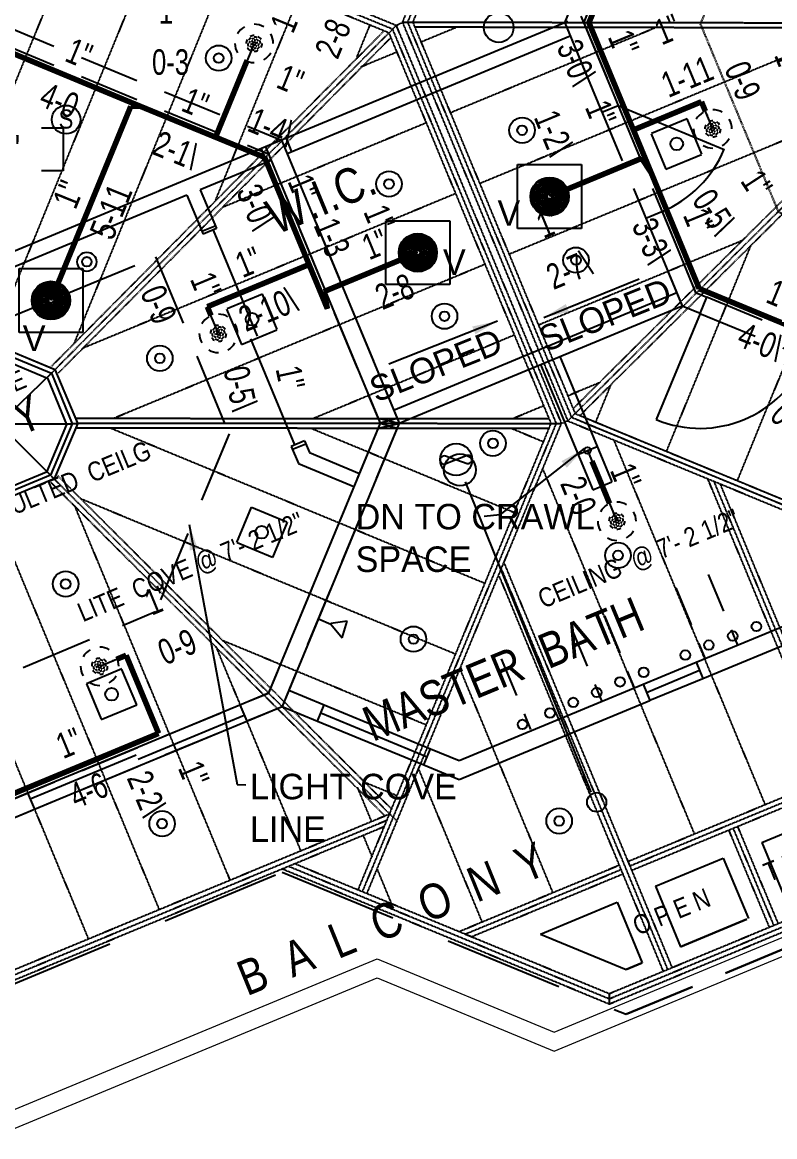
# Model space of a CAD drawing. Extents: x -16 to 10076, y -1 to 10000.
# Drawn here: x 2323.1 to 2558.8, y 604.2 to 953.4 of the extents above; entities that cross this region are included whole.
import ezdxf
from ezdxf.enums import TextEntityAlignment as Align

# ---------------------------------------------------------------- set-up
doc = ezdxf.new("R2010")
doc.units = 0
doc.header["$MEASUREMENT"] = 0
doc.linetypes.add('HIDDEN', pattern=[0.375, 0.25, -0.125])
doc.linetypes.add('HIDDEN2', pattern=[0.1875, 0.125, -0.0625])
for name, color, linetype in [('BALCONY', 9, 'Continuous'), ('CABINETS', 30, 'HIDDEN'), ('DMNS', 1, 'Continuous'), ('DOORS', 3, 'Continuous'), ('ELEC', 5, 'Continuous'), ('HVAC', 5, 'Continuous'), ('LITE COVE-g', 7, 'HIDDEN'), ('PLUMBING', 5, 'Continuous'), ('ROOF BEAMS', 251, 'HIDDEN'), ('ROOF FRAMING', 4, 'HIDDEN2'), ('ROOFLINE', 252, 'HIDDEN'), ('SKYLITES', 3, 'Continuous'), ('SPRKDATA', 2, 'Continuous'), ('SPRKDATC', 2, 'Continuous'), ('SPRKVIEW', 1, 'Continuous'), ('SPRNKS', 1, 'Continuous'), ('TEXT', 1, 'Continuous'), ('TEXT-arch', 1, 'Continuous'), ('WALLS', 3, 'Continuous'), ('WINDOWS', 5, 'Continuous')]:
    doc.layers.add(name, color=color, linetype=linetype)
for name, color, linetype, plot in [('GJ LAYOUT', 6, 'Continuous', False), ('SL02', 3, 'Continuous', False), ('SPRKDAT2', 2, 'Continuous', False)]:
    doc.layers.add(name, color=color, linetype=linetype, plot=plot)
doc.styles.add('ARCHENT', font='technical.ttf', dxfattribs={"height": 6})
doc.styles.add('ARCHENTLTD', font='technical.ttf', dxfattribs={"height": 6})
doc.styles.add('HCAD', font='HCAD.SHX', dxfattribs={"width": 0.8, "height": 8})
doc.styles.add('PIPESIZE', font='hcad.shx', dxfattribs={"width": 0.8})
doc.styles.get("Standard").update_dxf_attribs({"font": 'hcad.shx', "height": 8})
doc.dimstyles.new('DEFAULT', dxfattribs={"dimtxt": 8, "dimasz": 8, "dimexe": 8, "dimexo": 8, "dimgap": 1, "dimtad": 0, "dimdec": 1, "dimrnd": 0.5, "dimzin": 7, "dimdsep": 46, "dimlunit": 4, "dimtxsty": 'Standard', "dimcen": 0, "dimclrd": 256, "dimclre": 256, "dimclrt": 256, "dimadec": 0, "dimazin": 0, "dimtfac": 1, "dimtdec": 4, "dimtofl": 0, "dimtmove": 2, "dimatfit": 3, "dimfxl": 1, "dimtolj": 1, "dimtzin": 0, "dimarcsym": 0})

# ---------------------------------------------------------------- blocks, each defined once
blk = doc.blocks.new('HEAD7')
at = {"layer": 'SPRNKS', "color": 0}
for radius in [6, 5.75, 5.25, 4.75, 4.25, 3.75, 3.5, 3, 2.5, 2, 1.5, 1.25, 0.75]:
    blk.add_circle((0, 0), radius, dxfattribs=at)
blk = doc.blocks.new('TYPDROP')
at = {"color": 120}
for p, q in [((0, 1), (1, 1)), ((0, 0), (0, 1)), ((1, 1), (1, 0)), ((1, 0), (0, 0))]:
    blk.add_line(p, q, dxfattribs=at)
at = {"color": 120, "width": 0.8, "flags": 1}
blk.add_attdef('DROP_LENGTH', text='', height=0.04, dxfattribs=at).set_placement((0.5, 0), align=Align.CENTER)
blk = doc.blocks.new('HEAD3')
at = {"layer": 'SPRNKS', "color": 0}
blk.add_circle((0, 0), 0.5, dxfattribs=at)
for radius, start, end in [(6, 120, 150), (6, 60, 90), (6, 180, 210), (2.5, 150, 180), (2, 180, 210), (2, 120, 150), (1.5, 150, 180), (2.5, 90, 120), (1, 180, 210), (1, 120, 150), (1.5, 90, 120), (2, 60, 90), (1, 60, 90), (1.5, 30, 60), (1, 0, 30), (2.5, 30, 60), (1.5, 330, 0), (2, 0, 30), (2.5, 330, 0), (6, 0, 30), (2.5, 210, 240), (1.5, 210, 240), (2, 240, 270), (1, 240, 270), (1.5, 270, 300), (2.5, 270, 300), (1, 300, 330), (2, 300, 330), (6, 300, 330), (6, 240, 270)]:
    blk.add_arc((0, 0), radius, start, end, dxfattribs=at)
blk = doc.blocks.new('PIPEX')
at = {"color": 0}
blk.add_point((0, 0), dxfattribs=at)
at = {"layer": 'SPRKDATA', "color": 0, "width": 0.8}
for tag, style, p in [('DIA', 'PIPESIZE', (0, 3.6)), ('LENGTH', 'HCAD', (0, -10.8))]:
    blk.add_attdef(tag, text='', height=8, dxfattribs=dict(at, style=style)).set_placement(p, align=Align.CENTER)
at = {"layer": 'SPRKDATA', "color": 0, "style": 'HCAD', "width": 0.8, "flags": 1}
blk.add_attdef('HANDLE', (-16.2, -21.6), '', height=7.2, dxfattribs=at)
blk = doc.blocks.new('AFF')
at = {"layer": 'DMNS'}
for p, q in [((-15.43, 6.71), (-22.18, 6.71)), ((-22.18, 6.71), (-22.18, -6.79)), ((16.07, 6.71), (22.82, 6.71)), ((22.82, 6.71), (22.82, -6.79)), ((-22.18, -6.79), (-15.43, -6.79)), ((22.82, -6.79), (16.07, -6.79))]:
    blk.add_line(p, q, dxfattribs=at)
at = {"layer": 'DMNS', "width": 0.75}
blk.add_attdef('AFF', text='', height=9, dxfattribs=at).set_placement((0.32, -4.54), align=Align.CENTER)

msp = doc.modelspace()

# ---------------------------------------------------------------- linework, layer by layer
at = {"layer": 'BALCONY', "lineweight": 20, "ltscale": 75}
for p, q in [((2489.65414, 636.99452), (2630.73688, 695.50126)), ((2489.65749, 631.04173), (2634.94903, 691.29385))]:
    msp.add_line(p, q, dxfattribs=at)
at = {"layer": 'BALCONY', "lineweight": 20, "ltscale": 50}
for p, q in [((2311.26982, 608.88905), (2434.20809, 659.91464)), ((2434.20809, 659.91464), (2489.65414, 636.99452)), ((2434.21234, 653.96149), (2489.65749, 631.04173))]:
    msp.add_line(p, q, dxfattribs=at)
at = {"layer": 'BALCONY', "color": 3, "linetype": 'ByBlock', "lineweight": 20, "ltscale": 50}
msp.add_line((2314.38805, 604.22835), (2434.21234, 653.96149), dxfattribs=at)
at = {"layer": 'CABINETS', "ltscale": 50}
for p, q in [((2537.92106, 780.40895), (2547.1213, 758.24241)), ((2527.77553, 776.16541), (2536.97577, 753.99886)), ((2505.42836, 767.40076), (2514.79194, 744.84068)), ((2495.26727, 763.1974), (2504.63084, 740.63732)), ((2473.10072, 753.99716), (2482.30096, 731.83062))]:
    msp.add_line(p, q, dxfattribs=at)
at = {"layer": 'DOORS', "ltscale": 50}
for p, q in [((2509.71442, 927.3622), (2542.98206, 913.60486)), ((2535.385, 862.19179), (2521.6609, 828.91043))]:
    msp.add_line(p, q, dxfattribs=at)
at = {"layer": 'DOORS', "ltscale": 150}
for p, q in [((2382.84543, 888.32962), (2396.66689, 855.01523)), ((2394.54244, 854.28034), (2408.3639, 820.96595))]:
    msp.add_line(p, q, dxfattribs=at)
at = {"layer": 'DOORS', "ltscale": 75}
for p, q in [((2324.77699, 711.93936), (2391.2857, 739.51818)), ((2359.34135, 722.50865), (2392.61726, 736.307)), ((2360.1657, 720.64688), (2393.4143, 734.44673)), ((2325.53377, 710.11368), (2358.76656, 723.89415)), ((2326.88607, 706.85785), (2360.13711, 720.65871))]:
    msp.add_line(p, q, dxfattribs=at)
for centre, radius, start, end in [((2509.71442, 927.3622), 35.97982, 292.4744608, 337.5331814), ((2535.385, 862.19179), 36, 247.5904225, 337.5409195)]:
    msp.add_arc(centre, radius, start, end, dxfattribs=at)
at = {"layer": 'ELEC', "ltscale": 50}
for p, q in [((2531.32276, 923.15532), (2520.24082, 918.552)), ((2535.92608, 912.07337), (2531.32276, 923.15532)), ((2520.12265, 918.51311), (2524.72597, 907.43117)), ((2524.72597, 907.43117), (2535.80791, 912.03448)), ((2398.30627, 868.19673), (2387.22433, 863.59341)), ((2402.90959, 857.11479), (2398.30627, 868.19673)), ((2387.10616, 863.55452), (2391.70948, 852.47258)), ((2391.70948, 852.47258), (2402.79142, 857.0759)), ((2390.25196, 790.36963), (2394.84493, 801.45587)), ((2394.84493, 801.45587), (2405.93117, 796.86289)), ((2406.04937, 796.82411), (2401.45639, 785.73787)), ((2401.45639, 785.73787), (2390.37016, 790.33085)), ((2354.28627, 750.77977), (2343.20387, 746.17756)), ((2358.92736, 739.57919), (2354.32515, 750.6616)), ((2343.20387, 746.17756), (2347.80608, 735.09515)), ((2347.84496, 734.97698), (2358.92736, 739.57919))]:
    msp.add_line(p, q, dxfattribs=at)
at = {"layer": 'ELEC', "ltscale": 7.5}
for centre in [(2384.62487, 942.18933), (2479.65662, 919.57657), (2437.95763, 902.75928), (2496.52679, 878.88556), (2455.35781, 861.31062), (2366.18203, 848.12249), (2470.52571, 821.49814), (2509.71101, 786.36854), (2336.67948, 777.41412), (2445.63531, 760.13641), (2366.89071, 702.30154), (2491.26533, 703.1725)]:
    msp.add_circle(centre, 4, dxfattribs=at)
at = {"layer": 'ELEC'}
for centre, radius in [((2384.62487, 942.18933), 1.5), ((2479.65662, 919.57657), 1.5), ((2528.09405, 915.32219), 1.98), ((2437.95763, 902.75928), 1.5), ((2496.52679, 878.88556), 1.5), ((2343.31789, 878.37238, -1.9992), 1.5), ((2455.35781, 861.31062), 1.5), ((2395.07756, 860.3636), 1.98), ((2366.18203, 848.12249), 1.5), ((2470.52571, 821.49814), 1.5), ((2398.08095, 793.62575), 1.98), ((2509.71101, 786.36854), 1.5), ((2336.67948, 777.41412), 1.5), ((2553.05518, 764.09908), 1.5), ((2445.63531, 760.13641), 1.5), ((2545.64029, 761.09584), 1.5), ((2538.14842, 758.27826), 1.5), ((2530.78681, 755.14653), 1.5), ((2517.74333, 749.73743), 1.5), ((2510.32589, 746.74032), 1.5), ((2351.06561, 742.87837), 1.98), ((2503.03875, 743.42907), 1.5), ((2495.6746, 740.30346), 1.5), ((2488.38745, 736.99221), 1.5), ((2479.77128, 733.40578), 1.5), ((2366.89071, 702.30154), 1.5), ((2491.27226, 703.15578), 1.5)]:
    msp.add_circle(centre, radius, dxfattribs=at)
at = {"layer": 'ELEC', "ltscale": 0.75}
msp.add_circle((2336.8118, 922.90319), 4.47927, dxfattribs=at)
at = {"layer": 'ELEC', "ltscale": 50}
msp.add_circle((2343.31789, 878.37238), 3, dxfattribs=at)
at = {"layer": 'GJ LAYOUT'}
msp.add_circle((2500.16532, 819.2375), 1, dxfattribs=at)
at = {"layer": 'HVAC', "ltscale": 50}
for p, q in [((2455.63864, 817.55455), (2462.48305, 815.13507)), ((2462.4332, 817.67732), (2455.75547, 815.02428)), ((2501.34184, 712.20687), (2461.95652, 809.45635))]:
    msp.add_line(p, q, dxfattribs=at)
msp.add_circle((2472.32466, 951.79022), 4.66014, dxfattribs=at)
at = {"layer": 'HVAC', "ltscale": 175}
msp.add_circle((2458.99632, 816.3898, -2), 5, dxfattribs=at)
at = {"layer": 'HVAC', "linetype": 'Continuous', "ltscale": 175}
for centre, radius in [((2460.18654, 813.16434, -2), 5), ((2503.02931, 709.04017, -0.70477), 3)]:
    msp.add_circle(centre, radius, dxfattribs=at)
at = {"layer": 'HVAC', "ltscale": 50}
for centre, start, end in [((2455.28815, 816.26997), 73.8042631, 293.6398425), ((2462.68762, 816.42566), 261.380697, 100.9583941)]:
    msp.add_arc(centre, 1.29451, start, end, dxfattribs=at)
at = {"layer": 'LITE COVE-g', "ltscale": 90}
for p, q in [((2244.04155, 829.80666), (2364.81858, 879.93523)), ((2364.81858, 879.93523), (2387.84586, 824.45456)), ((2387.84586, 824.45456), (2364.83288, 768.78388)), ((2266.94604, 774.62183), (2323.3991, 751.28543)), ((2323.3991, 751.28543), (2364.83288, 768.78388))]:
    msp.add_line(p, q, dxfattribs=at)
at = {"layer": 'LITE COVE-g'}
msp.add_lwpolyline([(2618.74408, 869.69389), (2677.56585, 894.1079), (2701.90324, 952.97666), (2677.48031, 1011.80711), (2618.83699, 1036.03962), (2559.7446, 1011.67923), (2535.47592, 952.87776), (2559.89237, 894.03437)], close=True, dxfattribs=at)
at = {"layer": 'PLUMBING', "ltscale": 75}
for p, q in [((2415.84603, 766.46795), (2419.70543, 764.84795)), ((2424.88243, 765.71669), (2419.70525, 764.99166)), ((2419.70543, 764.84795), (2423.30668, 760.54128)), ((2423.30668, 760.54128), (2424.88243, 765.71669))]:
    msp.add_line(p, q, dxfattribs=at)
at = {"layer": 'ROOF BEAMS', "ltscale": 75}
for p, q in [((2492.99533, 953.2869), (2529.67486, 1041.96216)), ((2498.97028, 953.27648), (2534.71952, 1039.91178)), ((2492.99533, 953.2869), (2529.91676, 864.29647)), ((2498.97028, 953.27648), (2534.12743, 868.48301)), ((2315.61852, 953.13111), (2404.34109, 916.45717)), ((2315.6239, 947.17753), (2400.13415, 912.24478)), ((2404.33993, 916.45783), (2441.13334, 827.7715)), ((2399.25977, 914.35022), (2435.18038, 827.76768)), ((2537.50718, 867.34024), (2618.55114, 833.83852)), ((2535.38219, 862.19968), (2618.55107, 827.81957)), ((2315.76479, 848.23557), (2330.97247, 841.941)), ((2330.97247, 841.941), (2336.98156, 827.37867)), ((2435.18083, 827.76876), (2400.25378, 743.27508)), ((2441.13379, 827.77258), (2404.46628, 739.06849)), ((2336.98156, 827.37867), (2330.67817, 812.47025)), ((2330.67817, 812.47025), (2315.78455, 806.28924)), ((2315.83208, 708.23926), (2400.25625, 743.247)), ((2315.83497, 702.28635), (2404.46928, 739.03989))]:
    msp.add_line(p, q, dxfattribs=at)
at = {"layer": 'ROOF FRAMING'}
for p, q in [((2442.18787, 953.3755), (2503.04039, 1100.58374)), ((2443.80981, 953.37267), (2504.42661, 1100.0107)), ((2445.43175, 953.36984), (2505.81284, 1099.43765)), ((2284.65614, 1013.54039), (2437.98494, 950.16113)), ((2286.62824, 1014.34831), (2439.12613, 951.31251)), ((2288.60034, 1015.15622), (2440.26732, 952.46389)), ((2317.17067, 925.27536), (2343.34379, 989.27318)), ((2317.2504, 862.06818), (2365.52361, 980.10455)), ((2339.41789, 852.86942), (2387.70343, 970.93592)), ((2383.66709, 897.66424), (2409.88325, 961.76729)), ((2440.26732, 952.46389), (2442.18787, 953.3755)), ((2442.18787, 953.3755), (2493.94638, 828.53217)), ((2445.43175, 953.36984), (2442.18787, 953.3755)), ((2443.80981, 953.37267), (2495.09945, 829.67863)), ((2445.43175, 953.36984), (2496.24991, 830.82249)), ((2594.29717, 953.11026), (2445.43175, 953.36984)), ((2332.30079, 845.66455), (2436.48084, 950.78286)), ((2333.36619, 844.60866), (2437.98494, 950.16113)), ((2427.91629, 942.45907), (2432.06307, 952.59866)), ((2488.79484, 827.72146), (2437.9779, 950.15403)), ((2437.98494, 950.16113), (2440.26732, 952.46389)), ((2490.4195, 827.72006), (2439.12261, 951.30896)), ((2492.02744, 827.75892), (2440.26732, 952.46389)), ((2594.93223, 951.60915), (2446.05422, 951.86875)), ((2447.96177, 947.26873), (2458.99335, 951.84619)), ((2457.15503, 925.09929), (2521.3524, 951.73745)), ((2466.34829, 902.92985), (2583.46117, 951.52487)), ((2334.43159, 843.55276), (2438.5988, 948.65811)), ((2429.18988, 939.47949), (2440.46638, 944.15858)), ((2601.05329, 937.1407), (2495.63057, 832.32196)), ((2601.6832, 935.65175), (2496.24991, 830.82249)), ((2603.18532, 935.03001), (2497.7552, 830.20391)), ((2475.54156, 880.76042), (2593.63051, 929.76044)), ((2595.00216, 926.89373), (2546.98457, 809.76945)), ((2385.69377, 895.44703), (2449.6668, 921.99211)), ((2342.19765, 851.41458), (2458.86723, 899.82565)), ((2484.73482, 858.59098), (2548.77845, 885.16535)), ((2551.21485, 883.35728), (2524.7783, 818.87338)), ((2351.61885, 829.33972), (2468.06766, 877.65918)), ((2414.11011, 829.28584), (2477.26808, 855.49272)), ((2333.36635, 844.60859), (2332.2173, 843.46078)), ((2493.93596, 836.42481), (2504.03914, 840.61704)), ((2507.37771, 839.69928), (2502.65457, 828.17862)), ((2476.60138, 829.23197), (2486.46851, 833.32625)), ((2340.36823, 827.64033), (2338.74264, 827.64736)), ((2339.82159, 829.34989), (2488.17203, 829.222)), ((2340.45642, 827.84934), (2488.79484, 827.72146)), ((2428.31066, 681.60013), (2488.76533, 827.72148)), ((2429.69688, 681.02708), (2490.38806, 827.72009)), ((2431.0831, 680.45403), (2492.0108, 827.71869)), ((2488.76533, 827.72148), (2492.0108, 827.71869)), ((2492.02744, 827.75892), (2493.93849, 828.55122)), ((2496.25251, 830.82508), (2493.94638, 828.53217)), ((2493.94638, 828.53217), (2641.27322, 767.63063)), ((2495.09945, 829.67863), (2641.84478, 769.01747)), ((2496.25251, 830.82508), (2642.41635, 770.4043)), ((2496.60213, 829.05745), (2618.54934, 778.64727)), ((2497.7552, 830.20391), (2601.71052, 787.23116)), ((2339.82244, 826.34989), (2488.14496, 826.22202)), ((2350.62458, 826.34057), (2468.05769, 777.64523)), ((2413.41192, 826.28644), (2477.25062, 799.8148)), ((2476.19927, 826.23232), (2486.44356, 821.98437)), ((2508.41448, 822.33975), (2555.75234, 708.2865)), ((2333.05811, 810.35082), (2331.91575, 811.50078)), ((2333.05795, 810.35088), (2438.15711, 705.3994)), ((2334.11786, 811.41229), (2438.77773, 706.89947)), ((2486.21485, 813.21921), (2533.58303, 699.09293)), ((2537.77072, 810.30453), (2590.32789, 683.67615)), ((2331.99803, 809.28948), (2436.6573, 704.77727)), ((2539.6752, 809.62893), (2591.7133, 684.25116)), ((2541.68488, 808.69984), (2593.09871, 684.82618)), ((2341.3251, 804.21518), (2458.86475, 755.47565)), ((2339.44307, 801.87942), (2388.10869, 684.62715)), ((2317.29113, 792.644), (2365.94214, 675.42691)), ((2474.05375, 783.82535), (2526.5991, 657.22548)), ((2472.43227, 779.90617), (2523.82828, 656.07545)), ((2473.24301, 781.86576), (2525.21369, 656.65046)), ((2383.71828, 757.81224), (2410.27523, 693.82738)), ((2385.81937, 759.78343), (2449.67182, 733.30608)), ((2460.27117, 750.51231), (2489.2444, 680.70579)), ((2317.32154, 729.96364), (2343.7756, 666.22668)), ((2447.29933, 719.15885), (2467.07509, 671.51222)), ((2512.7993, 690.47396), (2576.53605, 716.90546)), ((2427.99349, 713.74506), (2432.44177, 703.02762)), ((2430.31364, 715.35168), (2440.47888, 711.13651)), ((2513.37431, 689.08855), (2577.11106, 715.52005)), ((2513.94933, 687.70314), (2577.68608, 714.13464)), ((2315.85809, 654.63888), (2438.15684, 705.39967)), ((2438.15711, 705.3994), (2440.45455, 703.10519)), ((2315.85887, 653.01576), (2437.34607, 703.43908)), ((2315.85966, 651.39201), (2436.53484, 701.47831)), ((2429.81086, 698.68752), (2432.59998, 691.96759)), ((2557.1356, 669.89967), (2544.43338, 700.34126)), ((2558.52101, 670.47468), (2545.8177, 700.91889)), ((2559.90642, 671.0497), (2547.20202, 701.49652)), ((2506.97585, 649.08084), (2610.04529, 691.85987)), ((2404.51776, 688.18961), (2506.97816, 645.83366)), ((2406.47701, 689.00279), (2506.97701, 647.45725)), ((2408.43625, 689.81598), (2506.97585, 649.08084)), ((2434.22587, 688.05024), (2438.68258, 677.3125)), ((2459.90572, 668.53909), (2510.02811, 689.32475)), ((2461.86671, 667.72844), (2510.60315, 687.93935)), ((2506.97701, 647.45725), (2611.19502, 690.71299)), ((2506.97816, 645.83366), (2612.34475, 689.56612)), ((2463.82769, 666.91779), (2511.17816, 686.55394)), ((2506.97585, 649.08084), (2506.97816, 645.83366))]:
    msp.add_line(p, q, dxfattribs=at)
at = {"layer": 'ROOFLINE', "linetype": 'HIDDEN', "ltscale": 150}
for p, q in [((2554.70726, 696.44925), (2575.93832, 705.2949)), ((2521.43624, 682.70016), (2542.68176, 691.51064)), ((2315.85131, 650.29679), (2404.52134, 687.09933)), ((2404.52134, 687.09933), (2512.21894, 642.57838)), ((2485.37104, 667.74399), (2509.42787, 677.72031)), ((2485.37104, 667.74399), (2512.21601, 656.64659))]:
    msp.add_line(p, q, dxfattribs=at)
at = {"layer": 'ROOFLINE', "color": 7, "linetype": 'HIDDEN', "ltscale": 90}
for p, q in [((2554.70794, 696.44954), (2562.55622, 677.54032)), ((2542.68176, 691.51064), (2550.54935, 672.55684)), ((2521.43693, 682.70044), (2529.30648, 663.73997)), ((2509.42787, 677.72031), (2517.2996, 658.75653))]:
    msp.add_line(p, q, dxfattribs=at)
at = {"layer": 'ROOFLINE', "linetype": 'HIDDEN', "lineweight": 30, "ltscale": 90}
for p, q in [((2512.21894, 642.57838), (2610.95691, 683.55962)), ((2529.30648, 663.73997), (2550.54935, 672.55684)), ((2512.21601, 656.64659), (2517.2996, 658.75653))]:
    msp.add_line(p, q, dxfattribs=at)
at = {"layer": 'SKYLITES', "linetype": 'Continuous', "ltscale": 75}
for p, q in [((2315.76307, 851.89471), (2333.36619, 844.60866)), ((2315.76399, 850.27092), (2332.2173, 843.46078)), ((2332.2173, 843.46078), (2338.74264, 827.64736)), ((2340.45642, 827.84934), (2333.36619, 844.60866)), ((2338.74264, 827.64736), (2331.91575, 811.50078)), ((2340.45642, 827.84934), (2333.05795, 810.35088)), ((2331.91575, 811.50078), (2315.78541, 804.80651)), ((2333.05795, 810.35088), (2315.78601, 803.18284))]:
    msp.add_line(p, q, dxfattribs=at)
at = {"layer": 'SKYLITES', "linetype": 'HIDDEN', "ltscale": 75}
for p, q in [((2315.76587, 851.88683), (2333.36899, 844.60078)), ((2340.45922, 827.84146), (2333.36899, 844.60078)), ((2340.45922, 827.84146), (2333.06075, 810.343)), ((2333.06075, 810.343), (2315.78882, 803.17496))]:
    msp.add_line(p, q, dxfattribs=at)
at = {"layer": 'SKYLITES', "linetype": 'Continuous', "ltscale": 150}
for p, q in [((2299.7501, 843.62498), (2331.91575, 811.50078)), ((2315.77466, 827.62106), (2332.2173, 843.46078)), ((2293.13484, 827.63912), (2338.74264, 827.64736))]:
    msp.add_line(p, q, dxfattribs=at)
at = {"layer": 'SPRKDAT2'}
for p, q in [((2500.59355, 953.27791), (2528.45475, 1020.79718)), ((2514.52713, 919.67847), (2500.59355, 953.27791)), ((2395.70648, 946.79346), (2383.63213, 917.40432)), ((2360.07519, 927.08254), (2315.62544, 945.5538)), ((2332.06927, 866.24994), (2357.0752, 927.07783)), ((2360.07519, 927.08254), (2357.0752, 927.07783)), ((2383.63213, 917.40432), (2360.07519, 927.08254)), ((2535.84015, 928.51691), (2514.52713, 919.67847)), ((2539.37136, 920.00676), (2535.84015, 928.51691)), ((2520.11264, 906.20957), (2514.52713, 919.67847)), ((2398.9868, 911.09595), (2383.63213, 917.40432)), ((2412.92056, 877.51021), (2398.9868, 911.09595)), ((2517.13014, 910.79106), (2488.26309, 898.81767)), ((2517.13014, 910.79106), (2520.11264, 906.20957)), ((2520.11264, 906.20957), (2535.15876, 869.92737)), ((2446.99658, 881.22777), (2417.53094, 869.00615)), ((2381.05707, 864.29095), (2412.92056, 877.51021)), ((2418.66704, 863.65897), (2412.92056, 877.51021)), ((2579.76082, 851.48657), (2535.15876, 869.92737)), ((2417.53094, 869.00615), (2418.66704, 863.65897)), ((2384.52016, 855.94498), (2381.05707, 864.29095)), ((2500.16532, 819.2375), (2509.36555, 797.07095)), ((2347.33319, 751.62366), (2355.62518, 755.06525)), ((2355.62518, 755.06525), (2365.78607, 730.58499)), ((2315.79532, 709.83559), (2365.78607, 730.58499))]:
    msp.add_line(p, q, dxfattribs=at)
at = {"layer": 'SPRKVIEW', "color": 2, "const_width": 1.75}
for points in [[(2500.59355, 953.27791), (2527.08156, 1017.46937)], [(2514.52713, 919.67847), (2500.59355, 953.27791)], [(2360.07519, 927.08254), (2315.62544, 945.5538)], [(2393.42635, 941.24359), (2383.63213, 917.40432)], [(2535.84015, 928.51691), (2514.52713, 919.67847)], [(2537.07182, 925.54861), (2535.84015, 928.51691)], [(2334.35058, 871.79932), (2357.0752, 927.07783)], [(2360.07519, 927.08254), (2357.0752, 927.07783)], [(2383.63213, 917.40432), (2360.07519, 927.08254)], [(2520.11264, 906.20957), (2514.52713, 919.67847)], [(2398.9868, 911.09595), (2383.63213, 917.40432)], [(2412.92056, 877.51021), (2398.9868, 911.09595)], [(2517.13014, 910.79106), (2493.80527, 901.11644)], [(2517.13014, 910.79106), (2520.11264, 906.20957)], [(2520.11264, 906.20957), (2535.15876, 869.92737)], [(2381.05707, 864.29095), (2412.92056, 877.51021)], [(2418.66704, 863.65897), (2412.92056, 877.51021)], [(2441.4544, 878.92901), (2417.53094, 869.00615)], [(2417.53094, 869.00615), (2418.66704, 863.65897)], [(2579.76082, 851.48657), (2535.15876, 869.92737)], [(2382.22062, 861.48683), (2381.05707, 864.29095)], [(2501.54535, 815.91251), (2507.0655, 802.61259)], [(2352.87483, 753.92372), (2355.62518, 755.06525)], [(2355.62518, 755.06525), (2365.78607, 730.58499)], [(2315.79532, 709.83559), (2365.78607, 730.58499)]]:
    msp.add_lwpolyline(points, dxfattribs=at)
at = {"layer": 'WALLS', "ltscale": 75}
for p, q in [((2493.93932, 953.63669), (2404.34291, 916.44952)), ((2494.75374, 949.04753), (2406.08667, 912.24621)), ((2404.34236, 916.4493), (2399.26307, 914.34114)), ((2399.26307, 914.34114), (2264.00247, 858.20115)), ((2401.00684, 910.13783), (2378.84035, 900.93761)), ((2374.68413, 899.21257), (2265.74455, 853.99714)), ((2383.88442, 888.76104), (2379.72819, 887.03599)), ((2535.385, 862.19179), (2537.48613, 867.27463)), ((2411.47543, 822.25738), (2407.3192, 820.53234)), ((2497.1636, 817.99163), (2503.16704, 820.48336)), ((2501.76372, 806.90836), (2507.76716, 809.40009)), ((2534.18639, 752.89395), (2591.45439, 776.64288)), ((2536.29478, 747.81412), (2595.58669, 772.40236)), ((2517.5912, 746.06567), (2534.18639, 752.89395)), ((2519.69006, 741.0088), (2536.30583, 747.78749)), ((2406.57018, 744.14347), (2417.65844, 739.55971)), ((2459.91208, 722.09254), (2517.55938, 745.99876)), ((2391.27662, 739.54006), (2400.25658, 743.2672)), ((2459.91541, 716.13974), (2519.6678, 740.91894)), ((2393.38334, 734.45954), (2404.469, 739.06065)), ((2404.469, 739.06065), (2415.55726, 734.47689)), ((2415.55714, 734.47662), (2417.65844, 739.55971)), ((2417.65844, 739.55971), (2450.92779, 725.80654)), ((2415.55726, 734.47689), (2448.82662, 720.72372)), ((2448.8265, 720.72345), (2450.92779, 725.80654)), ((2450.92779, 725.80654), (2459.91208, 722.09254)), ((2448.82662, 720.72372), (2459.91541, 716.13974)), ((2315.79643, 708.21197), (2324.77699, 711.93936)), ((2315.80048, 702.25873), (2326.88371, 706.85883))]:
    msp.add_line(p, q, dxfattribs=at)
at = {"layer": 'WALLS', "ltscale": 50}
for p, q in [((2498.09042, 955.35737), (2498.99723, 953.17172)), ((2493.01007, 953.25023), (2504.61553, 925.27802)), ((2498.99723, 953.17172), (2509.69899, 927.37766)), ((2504.61553, 925.27802), (2509.72537, 927.38856)), ((2404.34273, 916.44995), (2441.13615, 827.76362)), ((2405.72823, 917.02475), (2407.47214, 912.82125)), ((2397.87708, 913.76753), (2399.62149, 909.56283)), ((2399.26258, 914.34234), (2435.18319, 827.7598)), ((2378.84035, 900.93761), (2383.88442, 888.76104)), ((2374.68386, 899.2132), (2379.73471, 887.0387)), ((2518.41141, 892.0263), (2523.46848, 894.11505)), ((2523.49485, 894.12598), (2534.01126, 868.77865)), ((2518.4114, 892.0263), (2529.80435, 864.56629)), ((2379.34293, 887.9588), (2383.50011, 889.68155)), ((2439.41142, 831.92087), (2528.07987, 868.72275)), ((2534.01126, 868.77865), (2537.50999, 867.33236)), ((2441.13583, 827.76438), (2529.80435, 864.56629)), ((2529.80435, 864.56629), (2535.40886, 862.24952)), ((2491.47353, 848.65707), (2507.76716, 809.40009)), ((2485.47009, 846.16534), (2501.76372, 806.90836)), ((2435.18363, 827.76088), (2400.25658, 743.2672)), ((2441.13615, 827.76362), (2404.46909, 739.06061)), ((2441.15134, 827.7108), (2434.56108, 829.25932)), ((2434.56294, 826.25932), (2441.15134, 827.7108)), ((2440.51372, 829.2639), (2435.18363, 827.76088)), ((2435.18363, 827.76088), (2440.51621, 826.2639)), ((2407.70956, 819.61165), (2411.86673, 821.3344)), ((2411.47303, 822.25641), (2413.01524, 818.56295)), ((2407.32525, 820.53485), (2409.57318, 815.11648)), ((2391.27663, 739.54007), (2393.38334, 734.45954)), ((2324.77699, 711.93936), (2326.88371, 706.85883))]:
    msp.add_line(p, q, dxfattribs=at)
at = {"layer": 'WALLS', "ltscale": 150}
for p, q in [((2413.01524, 818.56295), (2428.70118, 812.07887)), ((2409.57318, 815.11648), (2426.9821, 807.92017))]:
    msp.add_line(p, q, dxfattribs=at)
at = {"layer": 'WALLS', "ltscale": 25}
for p, q in [((2534.18639, 752.89395), (2536.28524, 747.83708)), ((2517.56148, 745.99377), (2519.66034, 740.9369))]:
    msp.add_line(p, q, dxfattribs=at)
at = {"layer": 'WINDOWS', "linetype": 'Continuous', "ltscale": 25}
msp.add_line((2518.61091, 743.46534), (2535.23582, 750.36552), dxfattribs=at)
at = {"layer": 'WINDOWS', "ltscale": 75}
msp.add_line((2416.60779, 737.01817), (2449.87715, 723.265), dxfattribs=at)

# ---------------------------------------------------------------- block references
at = {"layer": 'DMNS'}
msp.add_blockref('AFF', (2313.06038, 913.6092), dxfattribs=at).add_auto_attribs({'AFF': '7\'-6"'})
at = {"layer": 'SL02', "xscale": 20, "yscale": 20, "zscale": 20}
for p in [(2478.26309, 888.81767), (2436.99658, 871.22777), (2322.06927, 856.24994)]:
    msp.add_blockref('TYPDROP', p, dxfattribs=at)
at = {"layer": 'SPRKDATC'}
ref = msp.add_blockref('PIPEX', (2358.58, 927.08), dxfattribs=at)
ref.add_attrib('LENGTH', '0-3', dxfattribs={"height": 8, "width": 0.75}).set_placement((2369.53039, 936.95903), align=Align.CENTER)
ref.add_attrib('DIA', '1"', dxfattribs={"height": 8, "width": 0.75}).set_placement((2369.53039, 952.95903), align=Align.CENTER)
ref = msp.add_blockref('PIPEX', (2389.67, 932.1), dxfattribs=dict(at, rotation=67.59994290072271))
ref.add_attrib('LENGTH', '2-8', dxfattribs={"height": 8, "rotation": 67.5999429, "width": 0.75}).set_placement((2424.07004, 946.82704), align=Align.CENTER)
ref.add_attrib('DIA', '1"', dxfattribs={"height": 8, "rotation": 67.5999429, "width": 0.75}).set_placement((2409.28004, 952.91704), align=Align.CENTER)
ref = msp.add_blockref('PIPEX', (2525.19, 924.1), dxfattribs=dict(at, rotation=22.49998099506303))
ref.add_attrib('LENGTH', '1-11', dxfattribs={"height": 8, "rotation": 22.499981, "width": 0.75}).set_placement((2532.87791, 932.73973), align=Align.CENTER)
ref.add_attrib('DIA', '1"', dxfattribs={"height": 8, "rotation": 22.499981, "width": 0.75}).set_placement((2526.74791, 947.51973), align=Align.CENTER)
ref = msp.add_blockref('PIPEX', (2507.56, 936.48), dxfattribs=dict(at, rotation=292.6000569303445))
ref.add_attrib('LENGTH', '3-0\\', dxfattribs={"height": 8, "rotation": 292.6000569, "width": 0.75}).set_placement((2493.00371, 939.35487), align=Align.CENTER)
ref.add_attrib('DIA', '1"', dxfattribs={"height": 8, "rotation": 292.6000569, "width": 0.75}).set_placement((2507.78371, 945.48487), align=Align.CENTER)
ref = msp.add_blockref('PIPEX', (2337.86, 936.32), dxfattribs=dict(at, rotation=337.5000190049369))
ref.add_attrib('LENGTH', '4-0', dxfattribs={"height": 8, "rotation": 337.500019, "width": 0.75}).set_placement((2333.25, 925.23), align=Align.CENTER)
ref.add_attrib('DIA', '1"', dxfattribs={"height": 8, "rotation": 337.500019, "width": 0.75}).set_placement((2339.39, 940.01), align=Align.CENTER)
ref = msp.add_blockref('PIPEX', (2537.61, 924.27), dxfattribs=dict(at, rotation=292.6000569303445))
ref.add_attrib('LENGTH', '0-9', dxfattribs={"height": 8, "rotation": 292.6000569, "width": 0.75}).set_placement((2545.10757, 933.59687), align=Align.CENTER)
ref.add_attrib('DIA', '1"', dxfattribs={"height": 8, "rotation": 292.6000569, "width": 0.75}).set_placement((2559.88757, 939.72687), align=Align.CENTER)
ref = msp.add_blockref('PIPEX', (2391.31, 914.25), dxfattribs=dict(at, rotation=337.7000188360042))
ref.add_attrib('LENGTH', '1-4\\', dxfattribs={"height": 8, "rotation": 337.7000188, "width": 0.75}).set_placement((2399.55311, 916.91427), align=Align.CENTER)
ref.add_attrib('DIA', '1"', dxfattribs={"height": 8, "rotation": 337.7000188, "width": 0.75}).set_placement((2405.62311, 931.72427), align=Align.CENTER)
ref = msp.add_blockref('PIPEX', (2371.86, 922.24), dxfattribs=dict(at, rotation=337.7000188360042))
ref.add_attrib('LENGTH', '2-1\\', dxfattribs={"height": 8, "rotation": 337.7000188, "width": 0.75}).set_placement((2369.75211, 909.66417), align=Align.CENTER)
ref.add_attrib('DIA', '1"', dxfattribs={"height": 8, "rotation": 337.7000188, "width": 0.75}).set_placement((2375.84211, 924.45417), align=Align.CENTER)
ref = msp.add_blockref('PIPEX', (2517.32, 912.95), dxfattribs=dict(at, rotation=292.5000570148109))
ref.add_attrib('LENGTH', '1-2\\', dxfattribs={"height": 8, "rotation": 292.500057, "width": 0.75}).set_placement((2485.84359, 917.29442), align=Align.CENTER)
ref.add_attrib('DIA', '1"', dxfattribs={"height": 8, "rotation": 292.500057, "width": 0.75}).set_placement((2500.62359, 923.42442), align=Align.CENTER)
ref = msp.add_blockref('PIPEX', (2518.62, 908.5), dxfattribs=dict(at, rotation=303.1000480613739))
ref.add_attrib('LENGTH', '0-5\\', dxfattribs={"height": 8, "rotation": 303.1000481, "width": 0.75}).set_placement((2536.40754, 891.86145), align=Align.CENTER)
ref.add_attrib('DIA', '1"', dxfattribs={"height": 8, "rotation": 303.1000481, "width": 0.75}).set_placement((2549.81754, 900.59145), align=Align.CENTER)
ref = msp.add_blockref('PIPEX', (2405.96, 894.31), dxfattribs=dict(at, rotation=292.6000569303445))
ref.add_attrib('LENGTH', '3-0\\', dxfattribs={"height": 8, "rotation": 292.6000569, "width": 0.75}).set_placement((2392.68434, 894.07693), align=Align.CENTER)
ref.add_attrib('DIA', '1"', dxfattribs={"height": 8, "rotation": 292.6000569, "width": 0.75}).set_placement((2407.46434, 900.20693), align=Align.CENTER)
ref = msp.add_blockref('PIPEX', (2502.7, 904.81), dxfattribs=dict(at, rotation=22.49998099506303))
ref.add_attrib('LENGTH', '2-7\\', dxfattribs={"height": 8, "rotation": 22.499981, "width": 0.75}).set_placement((2495.87121, 872.14635), align=Align.CENTER)
ref.add_attrib('DIA', '1"', dxfattribs={"height": 8, "rotation": 22.499981, "width": 0.75}).set_placement((2489.74121, 886.92635), align=Align.CENTER)
at = {"layer": 'SPRKDATC', "color": 1, "rotation": 68}
msp.add_blockref('PIPEX', (2344.57223, 896.66389), dxfattribs=at).add_auto_attribs({'LENGTH': '5-11', 'DIA': '1"'})
at = {"layer": 'SPRKDATC'}
ref = msp.add_blockref('PIPEX', (2415.8, 870.59), dxfattribs=dict(at, rotation=292.6000569303445))
ref.add_attrib('LENGTH', '1-3', dxfattribs={"height": 8, "rotation": 292.6000569, "width": 0.75}).set_placement((2416.45775, 884.53944), align=Align.CENTER)
ref.add_attrib('DIA', '1"', dxfattribs={"height": 8, "rotation": 292.6000569, "width": 0.75}).set_placement((2431.23775, 890.67944), align=Align.CENTER)
ref = msp.add_blockref('PIPEX', (2527.64, 888.07), dxfattribs=dict(at, rotation=292.6000569303445))
ref.add_attrib('LENGTH', '3-3\\', dxfattribs={"height": 8, "rotation": 292.6000569, "width": 0.75}).set_placement((2516.55, 883.47), align=Align.CENTER)
ref.add_attrib('DIA', '1"', dxfattribs={"height": 8, "rotation": 292.6000569, "width": 0.75}).set_placement((2531.33, 889.6), align=Align.CENTER)
ref = msp.add_blockref('PIPEX', (2432.27, 875.12), dxfattribs=dict(at, rotation=22.49998099506303))
ref.add_attrib('LENGTH', '2-8', dxfattribs={"height": 8, "rotation": 22.499981, "width": 0.75}).set_placement((2441.23123, 865.39466), align=Align.CENTER)
ref.add_attrib('DIA', '1"', dxfattribs={"height": 8, "rotation": 22.499981, "width": 0.75}).set_placement((2435.10123, 880.17466), align=Align.CENTER)
ref = msp.add_blockref('PIPEX', (2396.99, 870.9), dxfattribs=dict(at, rotation=22.49998099506303))
ref.add_attrib('LENGTH', '2-10\\', dxfattribs={"height": 8, "rotation": 22.499981, "width": 0.75}).set_placement((2401.58, 859.81), align=Align.CENTER)
ref.add_attrib('DIA', '1"', dxfattribs={"height": 8, "rotation": 22.499981, "width": 0.75}).set_placement((2395.45, 874.59), align=Align.CENTER)
ref = msp.add_blockref('PIPEX', (2382.79, 860.12), dxfattribs=dict(at, rotation=292.6000569303445))
ref.add_attrib('LENGTH', '0-9', dxfattribs={"height": 8, "rotation": 292.6000569, "width": 0.75}).set_placement((2362.13791, 863.43505), align=Align.CENTER)
ref.add_attrib('DIA', '1"', dxfattribs={"height": 8, "rotation": 292.6000569, "width": 0.75}).set_placement((2376.91791, 869.56505), align=Align.CENTER)
ref = msp.add_blockref('PIPEX', (2557.46, 860.71), dxfattribs=dict(at, rotation=337.6000189204705))
ref.add_attrib('LENGTH', '4-0\\', dxfattribs={"height": 8, "rotation": 337.6000189, "width": 0.75}).set_placement((2552.87, 849.62), align=Align.CENTER)
ref.add_attrib('DIA', '1"', dxfattribs={"height": 8, "rotation": 337.6000189, "width": 0.75}).set_placement((2558.98, 864.4), align=Align.CENTER)
ref = msp.add_blockref('PIPEX', (2418.1, 866.34), dxfattribs=dict(at, rotation=282.1000657993151))
ref.add_attrib('LENGTH', '0-5\\', dxfattribs={"height": 8, "rotation": 282.1000658, "width": 0.75}).set_placement((2387.50898, 837.9014), align=Align.CENTER)
ref.add_attrib('DIA', '1"', dxfattribs={"height": 8, "rotation": 282.1000658, "width": 0.75}).set_placement((2403.15898, 841.2414), align=Align.CENTER)
ref = msp.add_blockref('PIPEX', (2578.7, 852.55), dxfattribs=dict(at, rotation=315.0000380098739))
ref.add_attrib('LENGTH', '0-3', dxfattribs={"height": 8, "rotation": 315.000038, "width": 0.75}).set_placement((2560.91621, 825.49085), align=Align.CENTER)
ref.add_attrib('DIA', '1"', dxfattribs={"height": 8, "rotation": 315.000038, "width": 0.75}).set_placement((2572.22621, 836.80085), align=Align.CENTER)
ref = msp.add_blockref('PIPEX', (2504.77, 808.16), dxfattribs=dict(at, rotation=292.6000569303445))
ref.add_attrib('LENGTH', '2-0', dxfattribs={"height": 8, "rotation": 292.6000569, "width": 0.75}).set_placement((2493.68, 803.56), align=Align.CENTER)
ref.add_attrib('DIA', '1"', dxfattribs={"height": 8, "rotation": 292.6000569, "width": 0.75}).set_placement((2508.46, 809.69), align=Align.CENTER)
ref = msp.add_blockref('PIPEX', (2351.48, 753.35), dxfattribs=dict(at, rotation=22.49998099506303))
ref.add_attrib('LENGTH', '0-9', dxfattribs={"height": 8, "rotation": 22.499981, "width": 0.75}).set_placement((2373.14176, 754.06026), align=Align.CENTER)
ref.add_attrib('DIA', '1"', dxfattribs={"height": 8, "rotation": 22.499981, "width": 0.75}).set_placement((2367.00176, 768.84026), align=Align.CENTER)
ref = msp.add_blockref('PIPEX', (2360.71, 742.83), dxfattribs=dict(at, rotation=292.6000569303445))
ref.add_attrib('LENGTH', '2-2\\', dxfattribs={"height": 8, "rotation": 292.6000569, "width": 0.75}).set_placement((2358.36962, 710.25905), align=Align.CENTER)
ref.add_attrib('DIA', '1"', dxfattribs={"height": 8, "rotation": 292.6000569, "width": 0.75}).set_placement((2373.14962, 716.38905), align=Align.CENTER)
ref = msp.add_blockref('PIPEX', (2340.8, 720.21), dxfattribs=dict(at, rotation=22.49998099506303))
ref.add_attrib('LENGTH', '4-6', dxfattribs={"height": 8, "rotation": 22.499981, "width": 0.75}).set_placement((2345.39, 709.12), align=Align.CENTER)
ref.add_attrib('DIA', '1"', dxfattribs={"height": 8, "rotation": 22.499981, "width": 0.75}).set_placement((2339.26, 723.9), align=Align.CENTER)
at = {"layer": 'SPRNKS'}
for name, p in [('HEAD3', (2395.70648, 946.79346)), ('HEAD3', (2539.37136, 920.00676)), ('HEAD7', (2488.26309, 898.81767)), ('HEAD7', (2446.99658, 881.22777)), ('HEAD7', (2332.06927, 866.24994)), ('HEAD3', (2384.52016, 855.94498)), ('HEAD3', (2509.36555, 797.07095)), ('HEAD3', (2347.33319, 751.62366))]:
    msp.add_blockref(name, p, dxfattribs=at)

# ---------------------------------------------------------------- texts
at = {"layer": 'ELEC', "style": 'ARCHENT'}
msp.add_text('S', height=6, dxfattribs=at).set_placement((2334.49559, 920.1049))
at = {"layer": 'TEXT'}
for p in [(2471.94464, 889.66423), (2454.86402, 874.28177), (2323.24028, 850.40982)]:
    msp.add_text('V', height=8, dxfattribs=at).set_placement(p)
for p in [(2486.99811, 849.97478), (2433.95922, 834.18099)]:
    msp.add_text('SLOPED', height=8, rotation=21.8136983, dxfattribs=at).set_placement(p)
at = {"layer": 'TEXT', "char_height": 8, "width": 83.9802153, "attachment_point": 1}
for s, insert in [('DN TO CRAWL SPACE', (2427.5089, 802.51553)), ('LIGHT COVE LINE', (2394.42905, 717.94538))]:
    msp.add_mtext(s, dxfattribs=dict(at, insert=insert))
at = {"layer": 'TEXT-arch', "width": 271, "attachment_point": 1, "style": 'ARCHENTLTD'}
for s, insert, char_height, rotation in [('   \\P   W.I.C.', (2381.68891, 909.8321), 11, 22.5), ('   \\PL I B R A R Y', (2249.85892, 825.43908), 11, 22.5), ('   MASTER  BATH', (2418.91561, 734.00337), 11, 22.5), ('O P E N          T R E L L I S', (2513.64401, 672.7663), 6, 22.1750583)]:
    msp.add_mtext(s, dxfattribs=dict(at, insert=insert, char_height=char_height, rotation=rotation))
at = {"layer": 'TEXT-arch', "char_height": 6, "style": 'ARCHENTLTD'}
for s, insert, attachment_point, rotation in [('45"\\PSKYLITE\\P\\P  ', (2312.70284, 831.83439), 5, 23.1052778), ('VAULTED  CEILG\\P\\P  ', (2361.75925, 822.51384), 3, 22.5), ('LITE  COVE @ 7\'- 2 1/2"\\P\\P  ', (2409.52501, 800.20486), 3, 22.7619444), ('CEILING  @ 7\'- 2 1/2"\\P\\P  ', (2545.97315, 801.19108), 3, 22.7619444)]:
    msp.add_mtext(s, dxfattribs=dict(at, insert=insert, attachment_point=attachment_point, rotation=rotation))
at = {"layer": 'TEXT-arch', "ltscale": 1.5, "insert": (2484.00303, 696.93315), "char_height": 11, "attachment_point": 3, "rotation": 22.1545296, "style": 'ARCHENTLTD'}
msp.add_mtext('B  A  L  C  O  N  Y\\P  ', dxfattribs=at)

# ---------------------------------------------------------------- leaders
at = {"layer": 'TEXT'}
for points in [[(2486.43077, 860.89846), (2516.37366, 873.00962)], [(2471.97618, 859.81428), (2437.86998, 846.27868)], [(2499.11786, 819.81517), (2472.68925, 799.03026), (2467.78364, 798.51653)], [(2375.36873, 796.02068), (2390.38555, 714.58162), (2393.09709, 714.48022)]]:
    msp.add_leader(points, dimstyle='DEFAULT', override={"dimscale": 1, "dimgap": 1, "dimtad": 0, "dimtdec": 1}, dxfattribs=at)

doc.saveas('drawing.dxf')
